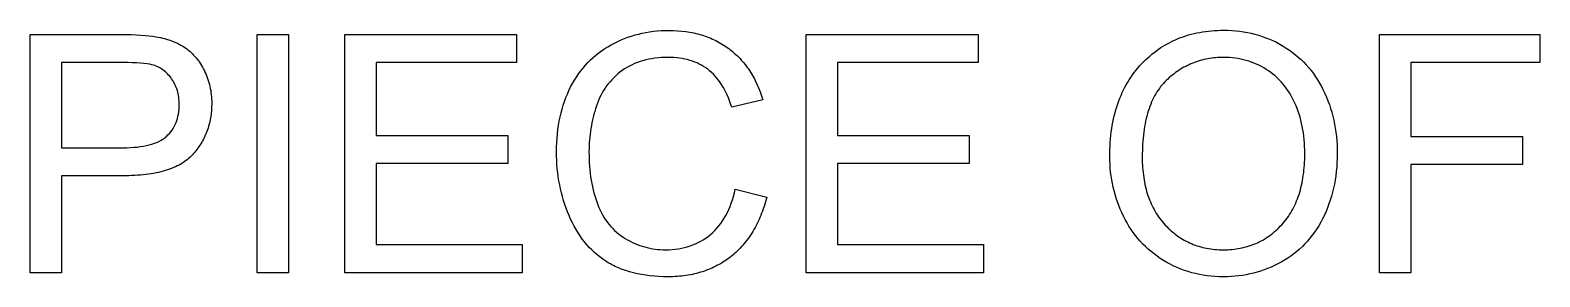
# Model space of a CAD drawing. Extents: x 0 to 4891, y -5350 to 5.
# Drawn here: x 677 to 1265, y -4722 to -4626 of the extents above; entities that cross this region are included whole.
import ezdxf

# ---------------------------------------------------------------- set-up
doc = ezdxf.new("R2010")
doc.units = 0
doc.layers.add('Default_Layer', color=1, linetype='CONTINUOUS')

msp = doc.modelspace()

# ---------------------------------------------------------------- linework, layer by layer
at = {"layer": 'Default_Layer'}
for points in [[(951.41, -4687.73), (963.68, -4690.83), (963.43, -4691.77), (963.17, -4692.7), (962.9, -4693.6), (962.62, -4694.5), (962.32, -4695.38), (962.01, -4696.25), (961.69, -4697.1), (961.36, -4697.94), (961.02, -4698.77), (960.66, -4699.58), (960.29, -4700.38), (959.91, -4701.16), (959.52, -4701.93), (959.12, -4702.69), (958.7, -4703.43), (958.27, -4704.16), (957.83, -4704.88), (957.38, -4705.58), (956.91, -4706.26), (956.44, -4706.94), (955.95, -4707.59), (955.44, -4708.24), (954.93, -4708.87), (954.41, -4709.49), (953.87, -4710.09), (953.32, -4710.68), (952.76, -4711.25), (952.18, -4711.81), (951.6, -4712.36), (951, -4712.89), (950.39, -4713.41), (949.77, -4713.92), (949.14, -4714.4), (948.5, -4714.87), (947.85, -4715.33), (947.2, -4715.77), (946.53, -4716.19), (945.86, -4716.6), (945.18, -4717), (944.49, -4717.37), (943.79, -4717.74), (943.08, -4718.08), (942.37, -4718.42), (941.64, -4718.73), (940.91, -4719.03), (940.16, -4719.32), (939.41, -4719.59), (938.65, -4719.85), (937.88, -4720.08), (937.1, -4720.31), (936.32, -4720.52), (935.52, -4720.71), (934.72, -4720.89), (933.9, -4721.05), (933.08, -4721.2), (932.25, -4721.33), (931.41, -4721.44), (930.56, -4721.54), (929.71, -4721.63), (928.84, -4721.7), (927.97, -4721.75), (927.08, -4721.79), (926.19, -4721.81), (925.29, -4721.82), (923.44, -4721.8), (921.63, -4721.73), (919.87, -4721.61), (918.15, -4721.44), (916.47, -4721.23), (914.83, -4720.97), (913.24, -4720.66), (911.7, -4720.3), (910.19, -4719.9), (908.73, -4719.45), (907.31, -4718.95), (906.62, -4718.68), (905.94, -4718.41), (905.27, -4718.12), (904.61, -4717.81), (903.96, -4717.5), (903.32, -4717.17), (902.7, -4716.84), (902.08, -4716.49), (901.48, -4716.12), (900.88, -4715.75), (899.73, -4714.96), (898.61, -4714.13), (897.53, -4713.26), (896.48, -4712.34), (895.46, -4711.39), (894.48, -4710.38), (893.54, -4709.34), (892.63, -4708.26), (891.75, -4707.13), (890.91, -4705.96), (890.1, -4704.74), (889.33, -4703.49), (888.59, -4702.19), (887.89, -4700.85), (887.22, -4699.47), (886.59, -4698.04), (886, -4696.59), (885.45, -4695.12), (884.93, -4693.64), (884.46, -4692.15), (884.02, -4690.64), (883.62, -4689.12), (883.26, -4687.59), (882.94, -4686.04), (882.65, -4684.48), (882.4, -4682.91), (882.19, -4681.32), (882.02, -4679.72), (881.89, -4678.11), (881.8, -4676.48), (881.74, -4674.84), (881.72, -4673.19), (881.74, -4671.39), (881.81, -4669.63), (881.91, -4667.89), (882.06, -4666.18), (882.26, -4664.5), (882.49, -4662.85), (882.77, -4661.23), (883.09, -4659.64), (883.46, -4658.08), (883.87, -4656.54), (884.32, -4655.04), (884.81, -4653.57), (885.35, -4652.12), (885.93, -4650.7), (886.55, -4649.32), (887.22, -4647.96), (887.93, -4646.63), (888.68, -4645.34), (889.47, -4644.09), (890.29, -4642.88), (891.15, -4641.71), (892.04, -4640.58), (892.97, -4639.5), (893.94, -4638.46), (894.94, -4637.45), (895.98, -4636.49), (897.06, -4635.57), (898.17, -4634.69), (899.31, -4633.85), (900.49, -4633.05), (901.71, -4632.29), (902.97, -4631.58), (904.26, -4630.9), (905.56, -4630.26), (906.88, -4629.66), (908.22, -4629.12), (909.57, -4628.61), (910.94, -4628.15), (912.32, -4627.73), (913.72, -4627.36), (915.13, -4627.03), (916.56, -4626.74), (918.01, -4626.5), (919.47, -4626.3), (920.95, -4626.15), (922.45, -4626.04), (923.96, -4625.97), (925.48, -4625.95), (927.2, -4625.98), (928.89, -4626.06), (930.54, -4626.2), (932.16, -4626.39), (932.96, -4626.51), (933.74, -4626.64), (934.52, -4626.79), (935.29, -4626.95), (936.05, -4627.12), (936.81, -4627.31), (937.55, -4627.51), (938.29, -4627.72), (939.01, -4627.95), (939.73, -4628.19), (940.44, -4628.45), (941.14, -4628.72), (941.84, -4629), (942.52, -4629.3), (943.19, -4629.61), (943.86, -4629.93), (944.52, -4630.27), (945.17, -4630.63), (945.81, -4630.99), (946.44, -4631.37), (947.06, -4631.77), (947.68, -4632.17), (948.28, -4632.6), (948.88, -4633.03), (949.47, -4633.48), (950.04, -4633.94), (950.61, -4634.41), (951.16, -4634.89), (951.7, -4635.39), (952.24, -4635.89), (952.75, -4636.41), (953.26, -4636.93), (953.76, -4637.47), (954.25, -4638.02), (954.72, -4638.58), (955.19, -4639.15), (955.64, -4639.74), (956.08, -4640.33), (956.51, -4640.94), (956.93, -4641.55), (957.33, -4642.18), (957.73, -4642.82), (958.12, -4643.47), (958.49, -4644.13), (958.85, -4644.81), (959.2, -4645.49), (959.87, -4646.89), (960.5, -4648.34), (961.07, -4649.83), (961.61, -4651.37), (962.1, -4652.95), (950.02, -4655.8), (949.6, -4654.56), (949.17, -4653.35), (948.71, -4652.2), (948.22, -4651.08), (947.72, -4650.01), (947.19, -4648.98), (946.64, -4648), (946.07, -4647.06), (945.47, -4646.16), (944.85, -4645.3), (944.21, -4644.49), (943.54, -4643.72), (942.86, -4642.99), (942.15, -4642.3), (941.41, -4641.66), (940.66, -4641.06), (939.88, -4640.5), (939.08, -4639.98), (938.25, -4639.49), (937.39, -4639.04), (936.52, -4638.63), (935.61, -4638.25), (934.69, -4637.91), (933.73, -4637.6), (932.76, -4637.33), (931.76, -4637.1), (930.73, -4636.9), (929.68, -4636.74), (928.6, -4636.61), (927.5, -4636.52), (926.38, -4636.47), (925.23, -4636.45), (923.91, -4636.47), (922.61, -4636.53), (921.34, -4636.63), (920.1, -4636.77), (918.89, -4636.95), (917.7, -4637.17), (916.54, -4637.43), (915.41, -4637.73), (914.31, -4638.07), (913.23, -4638.45), (912.18, -4638.87), (911.15, -4639.33), (910.16, -4639.83), (909.19, -4640.37), (908.25, -4640.95), (907.33, -4641.57), (906.45, -4642.22), (905.61, -4642.91), (904.8, -4643.62), (904.02, -4644.35), (903.28, -4645.12), (902.57, -4645.91), (901.89, -4646.73), (901.24, -4647.58), (900.63, -4648.45), (900.05, -4649.36), (899.51, -4650.29), (899, -4651.25), (898.52, -4652.23), (898.07, -4653.25), (897.66, -4654.29), (897.28, -4655.36), (896.92, -4656.43), (896.59, -4657.51), (896.29, -4658.6), (896, -4659.69), (895.74, -4660.79), (895.5, -4661.89), (895.29, -4662.99), (895.09, -4664.1), (894.92, -4665.21), (894.78, -4666.33), (894.65, -4667.45), (894.55, -4668.58), (894.47, -4669.71), (894.41, -4670.84), (894.38, -4671.98), (894.37, -4673.13), (894.38, -4674.59), (894.42, -4676.04), (894.49, -4677.46), (894.58, -4678.85), (894.7, -4680.23), (894.85, -4681.58), (895.02, -4682.91), (895.22, -4684.21), (895.45, -4685.49), (895.7, -4686.75), (895.98, -4687.98), (896.29, -4689.19), (896.62, -4690.38), (896.98, -4691.55), (897.37, -4692.69), (897.78, -4693.81), (898.23, -4694.89), (898.71, -4695.93), (899.22, -4696.95), (899.76, -4697.92), (900.33, -4698.87), (900.92, -4699.78), (901.55, -4700.65), (902.21, -4701.49), (902.9, -4702.29), (903.61, -4703.06), (904.36, -4703.8), (905.13, -4704.5), (905.94, -4705.17), (906.77, -4705.8), (907.64, -4706.4), (908.53, -4706.96), (909.45, -4707.49), (910.37, -4707.98), (911.3, -4708.44), (912.24, -4708.87), (913.2, -4709.26), (914.16, -4709.62), (915.13, -4709.94), (916.11, -4710.23), (917.09, -4710.49), (918.09, -4710.71), (919.1, -4710.9), (920.12, -4711.05), (921.14, -4711.17), (922.18, -4711.26), (923.23, -4711.31), (924.28, -4711.32), (925.56, -4711.3), (926.81, -4711.23), (928.03, -4711.11), (929.24, -4710.95), (930.41, -4710.74), (931.57, -4710.49), (932.69, -4710.19), (933.8, -4709.84), (934.88, -4709.44), (935.93, -4709), (936.96, -4708.51), (937.96, -4707.98), (938.94, -4707.4), (939.9, -4706.77), (940.83, -4706.1), (941.73, -4705.38), (942.61, -4704.61), (943.45, -4703.8), (944.25, -4702.95), (945.02, -4702.05), (945.75, -4701.1), (946.44, -4700.11), (947.1, -4699.08), (947.73, -4698), (948.31, -4696.87), (948.86, -4695.7), (949.38, -4694.49), (949.86, -4693.22), (950.3, -4691.92), (950.71, -4690.57), (951.08, -4689.17), (951.41, -4687.73)], [(1097.43, -4675.09), (1097.44, -4673.65), (1097.48, -4672.24), (1097.54, -4670.85), (1097.62, -4669.47), (1097.73, -4668.12), (1097.87, -4666.78), (1098.02, -4665.47), (1098.21, -4664.17), (1098.41, -4662.9), (1098.64, -4661.64), (1098.9, -4660.41), (1099.17, -4659.19), (1099.48, -4657.99), (1099.8, -4656.81), (1100.15, -4655.66), (1100.53, -4654.52), (1100.93, -4653.4), (1101.35, -4652.3), (1101.8, -4651.22), (1102.27, -4650.16), (1102.77, -4649.12), (1103.29, -4648.1), (1103.83, -4647.1), (1104.4, -4646.12), (1105, -4645.16), (1105.61, -4644.22), (1106.26, -4643.29), (1106.92, -4642.39), (1107.61, -4641.51), (1108.33, -4640.64), (1109.06, -4639.8), (1109.83, -4638.98), (1110.61, -4638.17), (1111.4, -4637.39), (1112.21, -4636.64), (1113.04, -4635.91), (1113.88, -4635.21), (1114.73, -4634.53), (1115.59, -4633.88), (1116.47, -4633.25), (1117.37, -4632.65), (1118.28, -4632.07), (1119.2, -4631.52), (1120.14, -4631), (1121.09, -4630.5), (1122.05, -4630.03), (1123.03, -4629.58), (1124.02, -4629.16), (1125.03, -4628.76), (1126.05, -4628.39), (1127.09, -4628.05), (1128.14, -4627.73), (1129.2, -4627.43), (1130.28, -4627.16), (1131.37, -4626.92), (1132.47, -4626.7), (1133.59, -4626.51), (1134.73, -4626.35), (1135.88, -4626.21), (1137.04, -4626.09), (1138.21, -4626), (1139.4, -4625.94), (1140.61, -4625.9), (1141.83, -4625.89), (1143.42, -4625.91), (1145, -4625.98), (1146.55, -4626.1), (1148.09, -4626.27), (1149.6, -4626.49), (1151.1, -4626.75), (1152.57, -4627.06), (1154.03, -4627.42), (1155.47, -4627.83), (1156.88, -4628.28), (1158.28, -4628.79), (1159.66, -4629.34), (1161.02, -4629.94), (1162.36, -4630.58), (1163.67, -4631.28), (1164.97, -4632.02), (1166.24, -4632.81), (1167.47, -4633.63), (1168.66, -4634.49), (1169.82, -4635.39), (1170.93, -4636.33), (1172.01, -4637.31), (1173.05, -4638.32), (1174.05, -4639.37), (1175.01, -4640.46), (1175.93, -4641.59), (1176.81, -4642.76), (1177.66, -4643.96), (1178.47, -4645.2), (1179.23, -4646.48), (1179.96, -4647.8), (1180.66, -4649.16), (1181.31, -4650.54), (1181.93, -4651.94), (1182.5, -4653.37), (1183.03, -4654.81), (1183.52, -4656.29), (1183.97, -4657.78), (1184.37, -4659.3), (1184.73, -4660.84), (1185.05, -4662.41), (1185.33, -4664), (1185.56, -4665.61), (1185.75, -4667.24), (1185.9, -4668.9), (1186.01, -4670.58), (1186.07, -4672.28), (1186.09, -4674.01), (1186.07, -4675.76), (1186, -4677.49), (1185.89, -4679.2), (1185.74, -4680.88), (1185.54, -4682.54), (1185.29, -4684.17), (1185, -4685.78), (1184.67, -4687.37), (1184.29, -4688.94), (1183.87, -4690.48), (1183.4, -4692), (1182.89, -4693.49), (1182.34, -4694.97), (1181.74, -4696.42), (1181.09, -4697.84), (1180.4, -4699.24), (1179.67, -4700.61), (1178.91, -4701.94), (1178.1, -4703.23), (1177.26, -4704.47), (1176.38, -4705.68), (1175.47, -4706.84), (1174.51, -4707.95), (1173.52, -4709.03), (1172.5, -4710.07), (1171.44, -4711.06), (1170.33, -4712.01), (1169.2, -4712.92), (1168.02, -4713.78), (1166.81, -4714.61), (1165.56, -4715.39), (1164.28, -4716.13), (1162.97, -4716.82), (1161.64, -4717.46), (1160.31, -4718.06), (1158.96, -4718.62), (1157.59, -4719.13), (1156.22, -4719.6), (1154.83, -4720.02), (1153.43, -4720.4), (1152.02, -4720.73), (1150.59, -4721.02), (1149.15, -4721.27), (1147.7, -4721.47), (1146.23, -4721.62), (1144.76, -4721.73), (1143.27, -4721.8), (1141.76, -4721.82), (1140.14, -4721.8), (1138.53, -4721.72), (1136.95, -4721.6), (1135.39, -4721.43), (1133.85, -4721.2), (1132.34, -4720.93), (1130.84, -4720.61), (1129.37, -4720.24), (1127.92, -4719.82), (1126.49, -4719.35), (1125.08, -4718.83), (1123.69, -4718.26), (1122.33, -4717.65), (1120.98, -4716.98), (1119.66, -4716.26), (1118.36, -4715.5), (1117.09, -4714.69), (1115.86, -4713.84), (1114.67, -4712.96), (1113.52, -4712.05), (1112.41, -4711.09), (1111.34, -4710.11), (1110.3, -4709.08), (1109.3, -4708.02), (1108.35, -4706.92), (1107.43, -4705.79), (1106.55, -4704.62), (1105.71, -4703.41), (1104.91, -4702.17), (1104.15, -4700.9), (1103.43, -4699.58), (1102.74, -4698.23), (1102.1, -4696.86), (1101.5, -4695.48), (1100.94, -4694.09), (1100.42, -4692.68), (1099.94, -4691.27), (1099.51, -4689.85), (1099.11, -4688.42), (1098.76, -4686.98), (1098.45, -4685.52), (1098.18, -4684.06), (1097.95, -4682.59), (1097.76, -4681.11), (1097.62, -4679.62), (1097.51, -4678.12), (1097.45, -4676.61), (1097.43, -4675.09)], [(676.51, -4720.24), (676.51, -4627.53), (711.48, -4627.53), (713.72, -4627.54), (715.82, -4627.59), (717.79, -4627.65), (719.62, -4627.75), (721.31, -4627.88), (722.87, -4628.03), (724.29, -4628.21), (725.58, -4628.42), (726.42, -4628.57), (727.25, -4628.73), (728.06, -4628.92), (728.86, -4629.12), (729.63, -4629.33), (730.39, -4629.56), (731.13, -4629.81), (731.86, -4630.08), (732.56, -4630.36), (733.25, -4630.65), (733.92, -4630.97), (734.58, -4631.3), (735.22, -4631.64), (735.84, -4632.01), (736.44, -4632.38), (737.03, -4632.78), (737.6, -4633.18), (738.15, -4633.61), (738.69, -4634.06), (739.22, -4634.52), (739.73, -4635.01), (740.23, -4635.52), (740.71, -4636.04), (741.18, -4636.59), (741.64, -4637.16), (742.08, -4637.74), (742.51, -4638.35), (742.92, -4638.98), (743.32, -4639.63), (743.7, -4640.3), (744.07, -4640.99), (744.42, -4641.7), (744.77, -4642.42), (745.09, -4643.15), (745.39, -4643.89), (745.67, -4644.64), (745.93, -4645.4), (746.16, -4646.17), (746.37, -4646.95), (746.56, -4647.74), (746.73, -4648.53), (746.87, -4649.33), (746.99, -4650.15), (747.09, -4650.97), (747.17, -4651.8), (747.23, -4652.64), (747.26, -4653.49), (747.27, -4654.34), (747.24, -4655.81), (747.2, -4656.53), (747.15, -4657.24), (747.09, -4657.95), (747.01, -4658.65), (746.91, -4659.35), (746.8, -4660.03), (746.68, -4660.71), (746.54, -4661.38), (746.38, -4662.05), (746.21, -4662.71), (746.03, -4663.36), (745.83, -4664), (745.62, -4664.64), (745.39, -4665.27), (745.15, -4665.89), (744.89, -4666.51), (744.62, -4667.12), (744.33, -4667.72), (744.03, -4668.31), (743.71, -4668.9), (743.38, -4669.48), (743.04, -4670.06), (742.68, -4670.62), (742.3, -4671.18), (741.91, -4671.73), (741.51, -4672.28), (741.09, -4672.82), (740.66, -4673.35), (740.21, -4673.87), (739.75, -4674.39), (739.26, -4674.89), (738.76, -4675.38), (738.23, -4675.85), (737.67, -4676.3), (737.1, -4676.74), (736.5, -4677.16), (735.87, -4677.57), (735.22, -4677.96), (734.55, -4678.33), (733.86, -4678.69), (733.14, -4679.04), (732.39, -4679.36), (731.63, -4679.67), (730.84, -4679.97), (730.02, -4680.25), (729.18, -4680.51), (728.32, -4680.76), (727.44, -4680.99), (726.53, -4681.2), (725.6, -4681.4), (724.64, -4681.59), (723.66, -4681.75), (722.65, -4681.9), (721.63, -4682.04), (720.58, -4682.16), (719.5, -4682.26), (718.4, -4682.35), (717.28, -4682.42), (716.13, -4682.48), (714.96, -4682.52), (713.77, -4682.54), (712.55, -4682.55), (688.77, -4682.55), (688.77, -4720.24), (676.51, -4720.24)], [(764.98, -4720.24), (764.98, -4627.53), (777.25, -4627.53), (777.25, -4720.24), (764.98, -4720.24)], [(799.13, -4720.24), (799.13, -4627.53), (866.16, -4627.53), (866.16, -4638.47), (811.4, -4638.47), (811.4, -4666.87), (862.68, -4666.87), (862.68, -4677.74), (811.4, -4677.74), (811.4, -4709.3), (868.31, -4709.3), (868.31, -4720.24), (799.13, -4720.24)], [(979.05, -4720.24), (979.05, -4627.53), (1046.08, -4627.53), (1046.08, -4638.47), (991.31, -4638.47), (991.31, -4666.87), (1042.6, -4666.87), (1042.6, -4677.74), (991.31, -4677.74), (991.31, -4709.3), (1048.23, -4709.3), (1048.23, -4720.24), (979.05, -4720.24)], [(1202.54, -4720.24), (1202.54, -4627.53), (1265.08, -4627.53), (1265.08, -4638.47), (1214.8, -4638.47), (1214.8, -4667.18), (1258.31, -4667.18), (1258.31, -4678.12), (1214.8, -4678.12), (1214.8, -4720.24), (1202.54, -4720.24)], [(1110.08, -4675.28), (1110.09, -4676.32), (1110.11, -4677.34), (1110.16, -4678.36), (1110.22, -4679.36), (1110.3, -4680.34), (1110.39, -4681.31), (1110.51, -4682.27), (1110.64, -4683.21), (1110.79, -4684.14), (1110.96, -4685.06), (1111.14, -4685.96), (1111.34, -4686.85), (1111.56, -4687.72), (1111.8, -4688.58), (1112.05, -4689.43), (1112.32, -4690.26), (1112.61, -4691.08), (1112.92, -4691.89), (1113.25, -4692.68), (1113.59, -4693.46), (1113.95, -4694.22), (1114.32, -4694.97), (1114.72, -4695.71), (1115.13, -4696.43), (1115.56, -4697.14), (1116.01, -4697.83), (1116.47, -4698.51), (1116.95, -4699.18), (1117.45, -4699.83), (1117.97, -4700.47), (1118.51, -4701.1), (1119.06, -4701.71), (1119.63, -4702.3), (1120.21, -4702.87), (1120.79, -4703.43), (1121.39, -4703.96), (1122, -4704.48), (1122.61, -4704.98), (1123.23, -4705.46), (1123.87, -4705.92), (1124.51, -4706.36), (1125.16, -4706.78), (1125.81, -4707.18), (1126.48, -4707.57), (1127.16, -4707.93), (1127.84, -4708.28), (1128.54, -4708.61), (1129.24, -4708.92), (1129.95, -4709.21), (1130.67, -4709.48), (1131.4, -4709.74), (1132.14, -4709.97), (1132.89, -4710.19), (1133.65, -4710.38), (1134.41, -4710.56), (1135.19, -4710.72), (1135.97, -4710.86), (1136.76, -4710.99), (1137.56, -4711.09), (1138.37, -4711.17), (1139.19, -4711.24), (1140.02, -4711.29), (1140.85, -4711.31), (1141.7, -4711.32), (1142.56, -4711.31), (1143.41, -4711.29), (1144.25, -4711.24), (1145.08, -4711.17), (1145.91, -4711.09), (1146.72, -4710.98), (1147.52, -4710.86), (1148.32, -4710.71), (1149.1, -4710.55), (1149.87, -4710.37), (1150.64, -4710.17), (1151.39, -4709.95), (1152.14, -4709.72), (1152.87, -4709.46), (1153.6, -4709.18), (1154.32, -4708.89), (1155.02, -4708.57), (1155.72, -4708.24), (1156.41, -4707.89), (1157.08, -4707.52), (1157.75, -4707.13), (1158.41, -4706.72), (1159.06, -4706.29), (1159.7, -4705.85), (1160.33, -4705.38), (1160.95, -4704.89), (1161.56, -4704.39), (1162.16, -4703.87), (1162.75, -4703.32), (1163.33, -4702.76), (1163.9, -4702.18), (1164.47, -4701.58), (1165.02, -4700.97), (1165.55, -4700.34), (1166.07, -4699.69), (1166.57, -4699.02), (1167.05, -4698.34), (1167.52, -4697.65), (1167.96, -4696.93), (1168.39, -4696.21), (1168.81, -4695.46), (1169.2, -4694.7), (1169.58, -4693.92), (1169.94, -4693.13), (1170.28, -4692.33), (1170.6, -4691.5), (1170.91, -4690.66), (1171.2, -4689.81), (1171.47, -4688.93), (1171.73, -4688.05), (1171.96, -4687.14), (1172.18, -4686.22), (1172.38, -4685.29), (1172.57, -4684.34), (1172.74, -4683.37), (1172.88, -4682.39), (1173.02, -4681.39), (1173.13, -4680.37), (1173.23, -4679.34), (1173.31, -4678.3), (1173.37, -4677.23), (1173.41, -4676.15), (1173.44, -4675.06), (1173.45, -4673.95), (1173.43, -4672.54), (1173.39, -4671.16), (1173.31, -4669.81), (1173.2, -4668.47), (1173.07, -4667.16), (1172.9, -4665.87), (1172.71, -4664.6), (1172.48, -4663.36), (1172.23, -4662.13), (1171.94, -4660.93), (1171.62, -4659.76), (1171.28, -4658.6), (1170.9, -4657.47), (1170.49, -4656.37), (1170.06, -4655.28), (1169.59, -4654.22), (1169.1, -4653.17), (1168.58, -4652.16), (1168.04, -4651.18), (1167.47, -4650.22), (1166.86, -4649.3), (1166.24, -4648.4), (1165.58, -4647.54), (1164.89, -4646.71), (1164.18, -4645.9), (1163.44, -4645.13), (1162.67, -4644.39), (1161.87, -4643.68), (1161.04, -4642.99), (1160.19, -4642.34), (1159.31, -4641.72), (1158.39, -4641.13), (1157.47, -4640.56), (1156.53, -4640.03), (1155.58, -4639.54), (1154.61, -4639.08), (1153.63, -4638.66), (1152.63, -4638.28), (1151.62, -4637.93), (1150.6, -4637.62), (1149.56, -4637.34), (1148.51, -4637.11), (1147.44, -4636.9), (1146.36, -4636.74), (1145.26, -4636.61), (1144.15, -4636.52), (1143.03, -4636.47), (1141.89, -4636.45), (1141.08, -4636.46), (1140.27, -4636.48), (1139.48, -4636.53), (1138.69, -4636.59), (1137.91, -4636.67), (1137.13, -4636.76), (1136.36, -4636.88), (1135.6, -4637.01), (1134.85, -4637.16), (1134.1, -4637.32), (1133.36, -4637.51), (1132.63, -4637.71), (1131.9, -4637.93), (1131.18, -4638.17), (1130.47, -4638.42), (1129.76, -4638.69), (1129.06, -4638.98), (1128.37, -4639.29), (1127.69, -4639.61), (1127.01, -4639.95), (1126.34, -4640.31), (1125.68, -4640.69), (1125.02, -4641.09), (1124.38, -4641.5), (1123.73, -4641.93), (1123.1, -4642.38), (1122.47, -4642.84), (1121.85, -4643.32), (1121.24, -4643.82), (1120.63, -4644.34), (1120.03, -4644.87), (1119.44, -4645.43), (1118.86, -4646), (1118.31, -4646.59), (1117.77, -4647.2), (1117.25, -4647.84), (1116.74, -4648.51), (1116.26, -4649.19), (1115.79, -4649.9), (1115.34, -4650.64), (1114.91, -4651.39), (1114.5, -4652.17), (1114.11, -4652.98), (1113.74, -4653.8), (1113.38, -4654.66), (1113.04, -4655.53), (1112.72, -4656.43), (1112.42, -4657.35), (1112.14, -4658.29), (1111.87, -4659.26), (1111.62, -4660.25), (1111.4, -4661.27), (1111.19, -4662.31), (1110.99, -4663.37), (1110.82, -4664.45), (1110.66, -4665.56), (1110.53, -4666.69), (1110.41, -4667.85), (1110.31, -4669.03), (1110.23, -4670.23), (1110.16, -4671.46), (1110.12, -4672.71), (1110.09, -4673.98), (1110.08, -4675.28)], [(688.77, -4671.61), (712.74, -4671.61), (714.2, -4671.59), (715.61, -4671.54), (716.96, -4671.45), (718.26, -4671.33), (719.5, -4671.18), (720.69, -4670.99), (721.83, -4670.76), (722.91, -4670.5), (723.94, -4670.21), (724.91, -4669.88), (725.83, -4669.52), (726.7, -4669.12), (727.51, -4668.69), (728.27, -4668.22), (728.98, -4667.72), (729.31, -4667.45), (729.63, -4667.18), (730.23, -4666.61), (730.8, -4666.02), (731.32, -4665.4), (731.81, -4664.74), (732.26, -4664.06), (732.67, -4663.35), (733.04, -4662.62), (733.37, -4661.85), (733.67, -4661.06), (733.92, -4660.24), (734.13, -4659.39), (734.31, -4658.51), (734.45, -4657.61), (734.54, -4656.68), (734.6, -4655.71), (734.62, -4654.72), (734.61, -4654), (734.58, -4653.3), (734.52, -4652.6), (734.44, -4651.92), (734.33, -4651.25), (734.2, -4650.6), (734.05, -4649.96), (733.88, -4649.33), (733.68, -4648.72), (733.46, -4648.12), (733.22, -4647.53), (732.95, -4646.96), (732.66, -4646.4), (732.35, -4645.85), (732.01, -4645.32), (731.65, -4644.79), (731.28, -4644.28), (730.89, -4643.8), (730.49, -4643.33), (730.08, -4642.89), (729.65, -4642.46), (729.2, -4642.06), (728.74, -4641.69), (728.27, -4641.33), (727.78, -4641), (727.27, -4640.69), (726.75, -4640.4), (726.22, -4640.13), (725.67, -4639.89), (725.11, -4639.67), (724.53, -4639.47), (723.94, -4639.29), (723.53, -4639.19), (723.08, -4639.1), (722.06, -4638.93), (720.87, -4638.79), (719.52, -4638.68), (718.01, -4638.59), (716.33, -4638.52), (714.49, -4638.48), (712.49, -4638.47), (688.77, -4638.47), (688.77, -4671.61)]]:
    msp.add_lwpolyline(points, close=True, dxfattribs=at)

doc.saveas('drawing.dxf')
